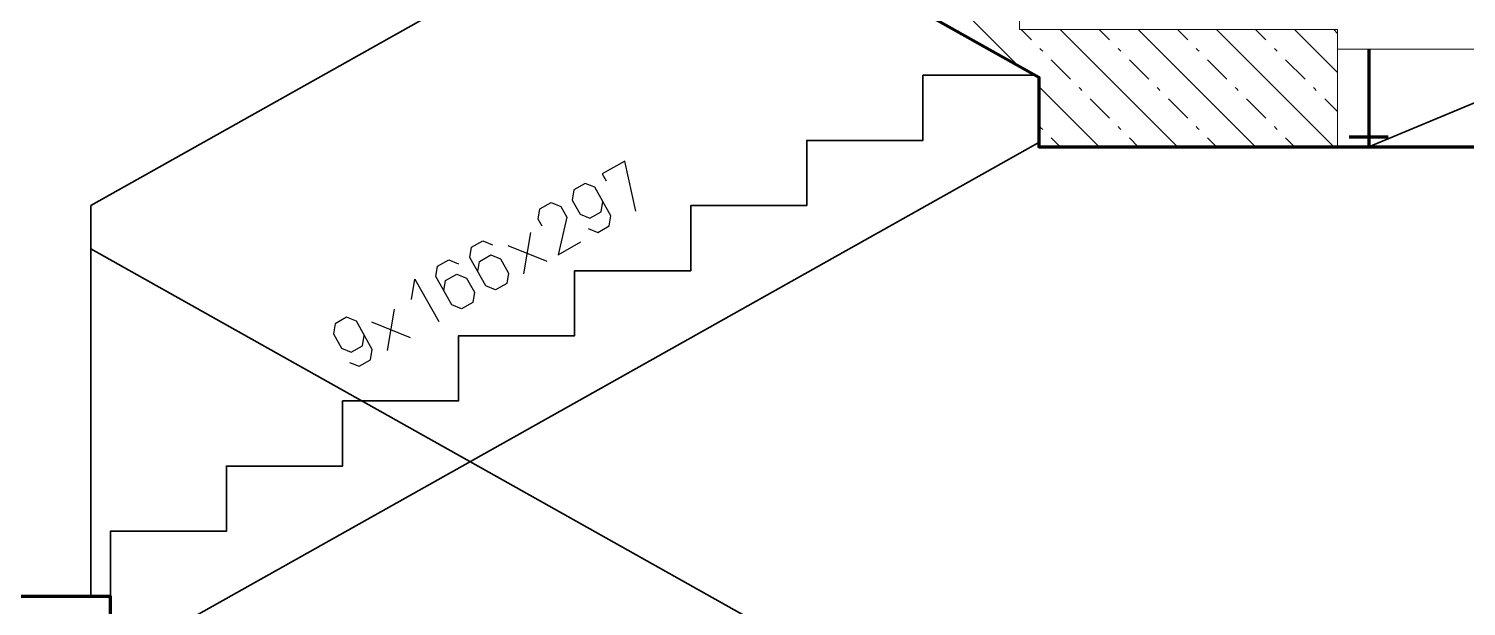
# Model space of a CAD drawing. Header units: millimetres. Extents: x 9557 to 76822, y 14597 to 67378.
# Drawn here: x 53299 to 56977, y 56815 to 58292 of the extents above; entities that cross this region are included whole.
import ezdxf

# ---------------------------------------------------------------- set-up
doc = ezdxf.new("R2010")
doc.units = ezdxf.units.MM
doc.layers.add('PDF_Geometry', color=7, linetype='Continuous')

msp = doc.modelspace()

# ---------------------------------------------------------------- linework, layer by layer
at = {"layer": 'PDF_Geometry', "lineweight": 18}
for points in [[(52007.6, 59789.8), (53457.6, 59789.8), (53457.6, 59623.1), (53754.6, 59623.1), (53754.6, 59456.5), (54051.6, 59456.5), (54051.6, 59289.8), (54348.6, 59289.8), (54348.6, 59123.1), (54645.6, 59123.1), (54645.6, 58956.5), (54942.6, 58956.5), (54942.6, 58789.8), (55239.6, 58789.8), (55239.6, 58623.1), (55536.6, 58623.1), (55536.6, 58456.5), (55833.6, 58456.5), (55833.6, 58289.8), (56647.6, 58289.8), (56647.6, 57989.8)], [(55829.5, 58198.2), (55689.7, 58338), (55571.2, 58456.5)], [(55864.5, 58263.2), (55837.8, 58289.8)], [(56237.8, 57989.8), (56089.7, 58138), (55937.8, 58289.8)], [(56064.5, 58263.2), (56037.8, 58289.8)], [(56437.8, 57989.8), (56289.7, 58138), (56137.8, 58289.8)], [(56264.5, 58263.2), (56237.8, 58289.8)], [(56637.8, 57989.8), (56489.7, 58138), (56337.8, 58289.8)], [(56464.5, 58263.2), (56437.8, 58289.8)], [(56647.6, 58180), (56537.8, 58289.8)], [(56647.6, 58280), (56637.8, 58289.8)], [(55893.3, 58234.4), (55889.7, 58238), (55886.1, 58241.6)], [(56093.3, 58234.4), (56089.7, 58238), (56086.1, 58241.6)], [(56293.3, 58234.4), (56289.7, 58238), (56286.1, 58241.6)], [(56493.3, 58234.4), (56489.7, 58238), (56486.1, 58241.6)], [(56647.6, 58239.8), (59807.6, 58239.8)], [(55964.5, 58163.2), (55914.9, 58212.8)], [(56164.5, 58163.2), (56114.9, 58212.8)], [(56364.5, 58163.2), (56314.9, 58212.8)], [(56564.5, 58163.2), (56514.9, 58212.8)], [(56037.8, 57989.8), (55889.7, 58138), (55883.6, 58144)], [(55993.3, 58134.4), (55989.7, 58138), (55986.1, 58141.6)], [(56193.3, 58134.4), (56189.7, 58138), (56186.1, 58141.6)], [(56393.3, 58134.4), (56389.7, 58138), (56386.1, 58141.6)], [(56593.3, 58134.4), (56589.7, 58138), (56586.1, 58141.6)], [(56064.5, 58063.2), (56014.9, 58112.8)], [(56264.5, 58063.2), (56214.9, 58112.8)], [(56464.5, 58063.2), (56414.9, 58112.8)], [(56647.6, 58080), (56614.9, 58112.8)], [(55893.3, 58034.4), (55889.7, 58038), (55886.1, 58041.6)], [(55937.8, 57989.8), (55914.9, 58012.8)], [(56093.3, 58034.4), (56089.7, 58038), (56086.1, 58041.6)], [(56137.8, 57989.8), (56114.9, 58012.8)], [(56293.3, 58034.4), (56289.7, 58038), (56286.1, 58041.6)], [(56337.8, 57989.8), (56314.9, 58012.8)], [(56493.3, 58034.4), (56489.7, 58038), (56486.1, 58041.6)], [(56537.8, 57989.8), (56514.9, 58012.8)]]:
    msp.add_lwpolyline(points, dxfattribs=at)
at = {"layer": 'PDF_Geometry', "lineweight": 70}
for points in [[(53260.5, 59639.8), (55883.6, 58167.8), (55883.6, 57989.8), (59807.6, 57989.8), (59807.6, 55339.8), (55883.6, 55339.8), (55883.6, 55506.5), (55586.6, 55506.5), (55586.6, 55673.1), (55289.6, 55673.1), (55289.6, 55839.8), (54992.6, 55839.8), (54992.6, 56006.5), (54695.6, 56006.5), (54695.6, 56173.1), (54398.6, 56173.1), (54398.6, 56339.8), (54101.6, 56339.8), (54101.6, 56506.5), (53804.6, 56506.5), (53804.6, 56673.1), (53507.6, 56673.1), (53507.6, 56839.8), (52457.6, 56839.8)], [(56727.6, 58239.8), (56727.6, 57989.8)], [(56777.6, 58014.8), (56677.6, 58014.8)]]:
    msp.add_lwpolyline(points, dxfattribs=at)
at = {"layer": 'PDF_Geometry', "lineweight": 35}
for points in [[(53457.6, 56839.8), (53457.6, 57839.8), (54962.8, 58684.5)], [(57327.6, 58239.8), (56727.6, 57989.8)], [(53507.6, 56839.8), (53507.6, 57006.5), (53804.6, 57006.5), (53804.6, 57173.1), (54101.6, 57173.1), (54101.6, 57339.8), (54398.6, 57339.8), (54398.6, 57506.5), (54695.6, 57506.5), (54695.6, 57673.1), (54992.6, 57673.1), (54992.6, 57839.8), (55289.6, 57839.8), (55289.6, 58006.5), (55586.6, 58006.5), (55586.6, 58173.1), (55874.1, 58173.1)], [(53517.1, 56673.1), (55883.6, 58001.1)], [(55933.6, 55339.8), (55933.6, 56339.8), (53457.6, 57729.2)]]:
    msp.add_lwpolyline(points, dxfattribs=at)
at = {"layer": 'PDF_Geometry', "lineweight": 25}
for points in [[(54852.1, 57825.7), (54824.4, 57953.5), (54766.2, 57920.9), (54776.5, 57902.7)], [(54730, 57781.1), (54754.8, 57771.1), (54783.8, 57787.4), (54788.2, 57813.8), (54747.4, 57886.4), (54722.6, 57896.4), (54693.6, 57880.1), (54689.2, 57853.7), (54709.6, 57817.4), (54734.4, 57807.4), (54763.4, 57823.7), (54767.8, 57850.1)], [(54612.2, 57786.7), (54602, 57804.8), (54606.4, 57831.2), (54635.4, 57847.5), (54660.2, 57837.4), (54675.5, 57810.2), (54653, 57714), (54711.2, 57746.6)], [(54448, 57670.6), (54452.3, 57697), (54481.4, 57713.3), (54506.2, 57703.2), (54526.5, 57666.9), (54522.2, 57640.6), (54493.1, 57624.3), (54468.4, 57634.3), (54427.6, 57706.9), (54432, 57733.3), (54461, 57749.6), (54485.8, 57739.5)], [(54565.8, 57665), (54583.2, 57770.4)], [(54525, 57737.7), (54624, 57697.7)], [(54360.8, 57621.7), (54365.1, 57648), (54394.2, 57664.3), (54419, 57654.3), (54439.3, 57618), (54435, 57591.6), (54405.9, 57575.3), (54381.2, 57585.4), (54340.4, 57658), (54344.8, 57684.3), (54373.8, 57700.6), (54398.6, 57690.6)], [(54277.9, 57599.1), (54286.6, 57651.7), (54347.8, 57542.7)], [(54217, 57469.3), (54234.3, 57574.6)], [(54119.5, 57438.6), (54144.3, 57428.5), (54173.4, 57444.8), (54177.7, 57471.2), (54137, 57543.8), (54112.2, 57553.8), (54083.1, 57537.5), (54078.8, 57511.2), (54099.2, 57474.9), (54123.9, 57464.8), (54153, 57481.1), (54157.3, 57507.5)], [(54176.2, 57542), (54275.1, 57501.9)]]:
    msp.add_lwpolyline(points, dxfattribs=at)

doc.saveas('drawing.dxf')
